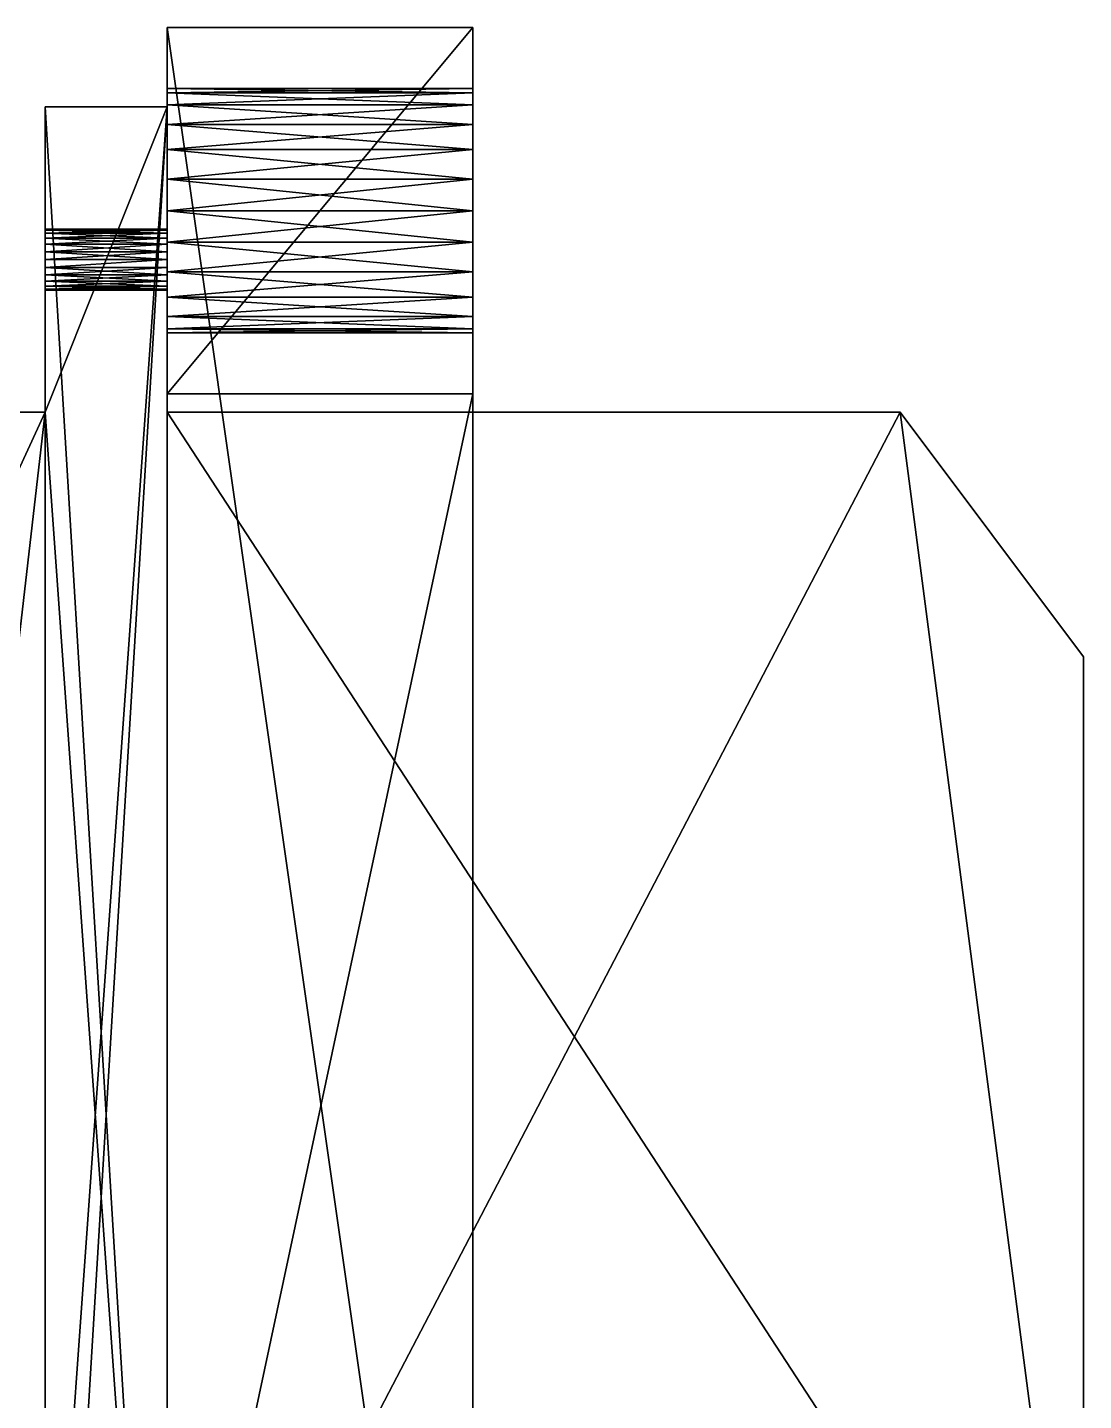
# Model space of a CAD drawing. Extents: x -57 to 38, y -43 to 121.
# Drawn here: x 1.86 to 19.15, y 98.35 to 120.82 of the extents above; entities that cross this region are included whole.
import ezdxf

# ---------------------------------------------------------------- set-up
doc = ezdxf.new("R2010")
doc.units = 0
doc.header["$LTSCALE"] = 25.4
doc.layers.get('0').update_dxf_attribs({"color": 13, "linetype": 'CONTINUOUS'})

# ---------------------------------------------------------------- blocks, each defined once
blk = doc.blocks.new('CELDA_BRAILLE')
at = {"color": 0}
for p, q in [((50.87, 42.492, 15), (50.87, 77.533, 15)), ((50.87, 77.533, 15), (50.87, 77.533)), ((50.87, 77.533), (50.87, 71.533)), ((50.87, 77.533), (55.87, 77.533)), ((50.87, 77.533, 15), (50.87, 77.533)), ((50.87, 77.533, 15), (55.87, 77.533, 15)), ((50.87, 77.533, 15), (55.87, 77.533, 15)), ((50.87, 42.492, 15), (50.87, 77.533, 15)), ((50.87, 77.533), (50.87, 71.533)), ((50.87, 77.533), (55.87, 77.533)), ((55.87, 77.533, 15), (55.87, 77.533)), ((55.87, 42.492, 15), (55.87, 77.533, 15)), ((55.87, 42.492, 15), (55.87, 77.533, 15)), ((55.87, 77.533), (55.87, 71.533)), ((55.87, 77.533, 15), (55.87, 77.533)), ((55.87, 77.533), (55.87, 71.533)), ((50.87, 76.533, 5.001), (55.87, 76.533, 5.001)), ((50.87, 76.533, 5.001), (55.87, 76.533, 5.001)), ((50.87, 76.465, 5.519), (55.87, 76.465, 5.519)), ((50.87, 76.465, 5.519), (55.87, 76.465, 5.519)), ((50.87, 76.465, 4.484), (55.87, 76.465, 4.484)), ((50.87, 76.465, 4.484), (55.87, 76.465, 4.484)), ((50.87, 76.265, 6.001), (55.87, 76.265, 6.001)), ((50.87, 76.265, 4.001), (55.87, 76.265, 4.001)), ((50.87, 76.265, 4.001), (55.87, 76.265, 4.001)), ((50.87, 76.265, 6.001), (55.87, 76.265, 6.001)), ((50.87, 75.947, 3.587), (55.87, 75.947, 3.587)), ((50.87, 75.947, 3.587), (55.87, 75.947, 3.587)), ((50.87, 75.947, 6.416), (55.87, 75.947, 6.416)), ((50.87, 75.947, 6.416), (55.87, 75.947, 6.416)), ((50.87, 75.533, 3.269), (55.87, 75.533, 3.269)), ((50.87, 75.533, 3.269), (55.87, 75.533, 3.269)), ((50.87, 75.533, 6.733), (55.87, 75.533, 6.733)), ((50.87, 75.533, 6.733), (55.87, 75.533, 6.733)), ((50.87, 75.051, 3.069), (55.87, 75.051, 3.069)), ((50.87, 75.051, 3.069), (55.87, 75.051, 3.069)), ((50.87, 75.051, 6.933), (55.87, 75.051, 6.933)), ((50.87, 75.051, 6.933), (55.87, 75.051, 6.933)), ((50.87, 74.533, 3.001), (55.87, 74.533, 3.001)), ((50.87, 74.533, 7.001), (55.87, 74.533, 7.001)), ((50.87, 74.533, 7.001), (55.87, 74.533, 7.001)), ((50.87, 74.533, 3.001), (55.87, 74.533, 3.001)), ((50.87, 74.016, 6.933), (55.87, 74.016, 6.933)), ((50.87, 74.016, 6.933), (55.87, 74.016, 6.933)), ((50.87, 74.016, 3.069), (55.87, 74.016, 3.069)), ((50.87, 74.016, 3.069), (55.87, 74.016, 3.069)), ((50.87, 73.533, 6.733), (55.87, 73.533, 6.733)), ((50.87, 73.533, 6.733), (55.87, 73.533, 6.733)), ((50.87, 73.533, 3.269), (55.87, 73.533, 3.269)), ((50.87, 73.533, 3.269), (55.87, 73.533, 3.269)), ((50.87, 73.119, 6.416), (55.87, 73.119, 6.416)), ((50.87, 73.119, 6.416), (55.87, 73.119, 6.416)), ((50.87, 73.119, 3.587), (55.87, 73.119, 3.587)), ((50.87, 73.119, 3.587), (55.87, 73.119, 3.587)), ((50.87, 72.801, 6.001), (55.87, 72.801, 6.001)), ((50.87, 72.801, 6.001), (55.87, 72.801, 6.001)), ((50.87, 72.801, 4.001), (55.87, 72.801, 4.001)), ((50.87, 72.801, 4.001), (55.87, 72.801, 4.001)), ((50.87, 72.601, 5.519), (55.87, 72.601, 5.519)), ((50.87, 72.601, 4.484), (55.87, 72.601, 4.484)), ((50.87, 72.601, 4.484), (55.87, 72.601, 4.484)), ((50.87, 72.601, 5.519), (55.87, 72.601, 5.519)), ((50.87, 72.533, 5.001), (55.87, 72.533, 5.001)), ((50.87, 72.533, 5.001), (55.87, 72.533, 5.001)), ((50.87, 48.092, 10), (50.87, 71.533, 10)), ((50.87, 71.533, 10), (55.87, 71.533, 10)), ((50.87, 48.092, 10), (50.87, 71.533, 10)), ((50.87, 71.533, 10), (50.87, 71.533)), ((50.87, 71.533, 10), (55.87, 71.533, 10)), ((50.87, 71.533, 10), (50.87, 71.533)), ((50.87, 71.533), (55.87, 71.533)), ((50.87, 71.533), (55.87, 71.533)), ((55.87, 48.092, 10), (55.87, 71.533, 10)), ((55.87, 48.092, 10), (55.87, 71.533, 10)), ((55.87, 71.533, 10), (55.87, 71.533)), ((55.87, 71.533, 10), (55.87, 71.533))]:
    blk.add_line(p, q, dxfattribs=at)
at = {"color": 0, "extrusion": (1, 0, 0)}
for centre in [(74.533, 5.001, 50.87), (74.533, 5.001, 50.87), (74.533, 5.001, 50.87), (74.533, 5.001, 50.87), (74.533, 5.001, 50.87), (74.533, 5.001, 50.87), (74.533, 5.001, 50.87), (74.533, 5.001, 50.87), (74.533, 5.001, 50.87), (74.533, 5.001, 50.87), (74.533, 5.001, 50.87), (74.533, 5.001, 50.87), (74.533, 5.001, 50.87), (74.533, 5.001, 50.87), (74.533, 5.001, 50.87), (74.533, 5.001, 50.87), (74.533, 5.001, 50.87), (74.533, 5.001, 50.87), (74.533, 5.001, 50.87), (74.533, 5.001, 50.87), (74.533, 5.001, 50.87), (74.533, 5.001, 50.87), (74.533, 5.001, 50.87), (74.533, 5.001, 50.87), (74.533, 5.001, 50.87), (74.533, 5.001, 55.87), (74.533, 5.001, 55.87), (74.533, 5.001, 55.87), (74.533, 5.001, 55.87), (74.533, 5.001, 55.87), (74.533, 5.001, 55.87), (74.533, 5.001, 55.87), (74.533, 5.001, 55.87), (74.533, 5.001, 55.87), (74.533, 5.001, 55.87), (74.533, 5.001, 55.87), (74.533, 5.001, 55.87), (74.533, 5.001, 55.87), (74.533, 5.001, 55.87), (74.533, 5.001, 55.87), (74.533, 5.001, 55.87), (74.533, 5.001, 55.87), (74.533, 5.001, 55.87), (74.533, 5.001, 55.87), (74.533, 5.001, 55.87), (74.533, 5.001, 55.87), (74.533, 5.001, 55.87), (74.533, 5.001, 55.87), (74.533, 5.001, 55.87), (74.533, 5.001, 55.87)]:
    blk.add_circle(centre, 2, dxfattribs=at)
at = {"color": 0}
mesh = blk.add_polyface(dxfattribs=at)
corners = [(50.87, 42.492), (50.87, 43.777, 3.586), (50.87, 48.092), (50.87, 43.46, 4), (50.87, 43.26, 4.482), (50.87, 43.192, 5), (50.87, 44.192, 3.268), (50.87, 44.674, 3.068), (50.87, 45.192, 3), (50.87, 45.709, 3.068), (50.87, 46.192, 3.268), (50.87, 46.606, 3.586), (50.87, 46.924, 4), (50.87, 47.123, 4.482), (50.87, 47.192, 5), (50.87, 48.092, 10), (50.87, 42.492, 15), (50.87, 43.26, 5.518), (50.87, 43.46, 6), (50.87, 43.777, 6.414), (50.87, 77.533, 15), (50.87, 44.192, 6.732), (50.87, 44.674, 6.932), (50.87, 45.192, 7), (50.87, 45.709, 6.932), (50.87, 46.192, 6.732), (50.87, 46.606, 6.414), (50.87, 46.924, 6), (50.87, 47.123, 5.518), (50.87, 71.533, 10), (50.87, 72.801, 6.001), (50.87, 72.601, 5.519), (50.87, 71.533), (50.87, 72.533, 5.001), (50.87, 73.119, 6.416), (50.87, 73.533, 6.733), (50.87, 74.016, 6.933), (50.87, 74.533, 7.001), (50.87, 75.051, 6.933), (50.87, 75.533, 6.733), (50.87, 75.947, 6.416), (50.87, 76.265, 6.001), (50.87, 76.465, 5.519), (50.87, 76.533, 5.001), (50.87, 73.119, 3.587), (50.87, 77.533), (50.87, 72.801, 4.001), (50.87, 72.601, 4.484), (50.87, 73.533, 3.269), (50.87, 74.016, 3.069), (50.87, 74.533, 3.001), (50.87, 75.051, 3.069), (50.87, 75.533, 3.269), (50.87, 75.947, 3.587), (50.87, 76.265, 4.001), (50.87, 76.465, 4.484)]
mesh.append_faces([[corners[k] for k in face] for face in [(0, 1, 2), (1, 0, 3), (3, 0, 4), (4, 0, 5), (2, 14, 15), (16, 17, 0), (17, 16, 18), (18, 16, 19), (19, 15, 21), (21, 15, 22), (22, 15, 23), (23, 15, 24), (24, 15, 25), (25, 15, 26), (26, 15, 27), (27, 15, 28), (28, 15, 14), (15, 20, 29), (29, 31, 32), (30, 20, 34), (34, 20, 35), (35, 20, 36), (36, 20, 37), (37, 20, 38), (38, 20, 39), (39, 20, 40), (40, 20, 41), (41, 20, 42), (42, 20, 43), (32, 44, 45), (44, 32, 46), (46, 32, 47), (47, 32, 33), (45, 43, 20)]], dxfattribs={"vtx0": -1, "vtx1": -1, "color": 0})
mesh.append_faces([[corners[k] for k in face] for face in [(19, 16, 15), (29, 20, 30)]], dxfattribs={"vtx0": -1, "vtx1": -1, "vtx2": -1, "color": 0})
mesh.append_faces([[corners[k] for k in face] for face in [(2, 1, 6), (2, 6, 7), (2, 7, 8), (2, 8, 9), (2, 9, 10), (2, 10, 11), (2, 11, 12), (2, 12, 13), (2, 13, 14), (15, 16, 20), (0, 17, 5), (29, 30, 31), (32, 31, 33), (45, 44, 48), (45, 48, 49), (45, 49, 50), (45, 50, 51), (45, 51, 52), (45, 52, 53), (45, 53, 54), (45, 54, 55), (45, 55, 43)]], dxfattribs={"vtx0": -1, "vtx2": -1, "color": 0})
mesh = blk.add_polyface(dxfattribs=at)
corners = [(50.87, 77.533, 15), (55.87, 77.533), (50.87, 77.533), (55.87, 77.533, 15)]
mesh.append_faces([[corners[k] for k in face] for face in [(0, 1, 2), (1, 0, 3)]], dxfattribs={"vtx0": -1, "color": 0})
mesh = blk.add_polyface(dxfattribs=at)
corners = [(55.87, 42.492, 15), (50.87, 77.533, 15), (50.87, 42.492, 15), (55.87, 77.533, 15)]
mesh.append_faces([[corners[k] for k in face] for face in [(0, 1, 2), (1, 0, 3)]], dxfattribs={"vtx0": -1, "color": 0})
mesh = blk.add_polyface(dxfattribs=at)
corners = [(55.87, 77.533), (50.87, 71.533), (50.87, 77.533), (55.87, 71.533)]
mesh.append_faces([[corners[k] for k in face] for face in [(0, 1, 2), (1, 0, 3)]], dxfattribs={"vtx0": -1, "color": 0})
mesh = blk.add_polyface(dxfattribs=at)
corners = [(55.87, 0), (55.87, 0.7, 5), (55.87, 0, 15), (55.87, 0.768, 4.482), (55.87, 0.968, 4), (55.87, 1.286, 3.586), (55.87, 5.6), (55.87, 1.7, 3.268), (55.87, 2.182, 3.068), (55.87, 2.7, 3), (55.87, 3.218, 3.068), (55.87, 3.7, 3.268), (55.87, 4.114, 3.586), (55.87, 4.432, 4), (55.87, 4.632, 4.482), (55.87, 4.7, 5), (55.87, 5.6, 10), (55.87, 35.042, 15), (55.87, 1.286, 6.414), (55.87, 0.968, 6), (55.87, 0.768, 5.518), (55.87, 1.7, 6.732), (55.87, 2.182, 6.932), (55.87, 2.7, 7), (55.87, 3.218, 6.932), (55.87, 3.7, 6.732), (55.87, 4.114, 6.414), (55.87, 4.432, 6), (55.87, 4.632, 5.518), (55.87, 29.042, 10), (55.87, 30.41, 6), (55.87, 30.21, 5.518), (55.87, 30.142, 5), (55.87, 30.727, 6.414), (55.87, 31.142, 6.732), (55.87, 31.624, 6.932), (55.87, 32.142, 7), (55.87, 32.659, 6.932), (55.87, 33.142, 6.732), (55.87, 33.556, 6.414), (55.87, 33.874, 6), (55.87, 34.073, 5.518), (55.87, 34.142, 5), (55.87, 29.042), (55.87, 30.21, 4.482), (55.87, 30.41, 4), (55.87, 30.727, 3.586), (55.87, 31.142, 3.268), (55.87, 31.624, 3.068), (55.87, 48.092), (55.87, 32.142, 3), (55.87, 32.659, 3.068), (55.87, 33.142, 3.268), (55.87, 33.556, 3.586), (55.87, 33.874, 4), (55.87, 34.073, 4.482), (55.87, 43.777, 3.586), (55.87, 43.46, 4), (55.87, 43.26, 4.482), (55.87, 35.042, 30), (55.87, 43.192, 5), (55.87, 42.492, 15), (55.87, 44.192, 3.268), (55.87, 44.674, 3.068), (55.87, 45.192, 3), (55.87, 45.709, 3.068), (55.87, 46.192, 3.268), (55.87, 46.606, 3.586), (55.87, 46.924, 4), (55.87, 47.123, 4.482), (55.87, 47.192, 5), (55.87, 71.533), (55.87, 72.601, 4.484), (55.87, 71.533, 10), (55.87, 72.801, 4.001), (55.87, 73.119, 3.587), (55.87, 77.533), (55.87, 72.533, 5.001), (55.87, 73.533, 3.269), (55.87, 74.016, 3.069), (55.87, 74.533, 3.001), (55.87, 75.051, 3.069), (55.87, 75.533, 3.269), (55.87, 75.947, 3.587), (55.87, 76.265, 4.001), (55.87, 76.465, 4.484), (55.87, 76.533, 5.001), (55.87, 48.092, 10), (55.87, 77.533, 15), (55.87, 43.777, 6.414), (55.87, 43.46, 6), (55.87, 43.26, 5.518), (55.87, 44.192, 6.732), (55.87, 44.674, 6.932), (55.87, 45.192, 7), (55.87, 45.709, 6.932), (55.87, 46.192, 6.732), (55.87, 46.606, 6.414), (55.87, 46.924, 6), (55.87, 47.123, 5.518), (55.87, 72.801, 6.001), (55.87, 72.601, 5.519), (55.87, 73.119, 6.416), (55.87, 73.533, 6.733), (55.87, 74.016, 6.933), (55.87, 74.533, 7.001), (55.87, 75.051, 6.933), (55.87, 75.533, 6.733), (55.87, 75.947, 6.416), (55.87, 76.265, 6.001), (55.87, 76.465, 5.519), (55.87, 42.492, 30)]
mesh.append_faces([[corners[k] for k in face] for face in [(0, 1, 2), (1, 0, 3), (3, 0, 4), (4, 0, 5), (5, 6, 7), (7, 6, 8), (8, 6, 9), (9, 6, 10), (10, 6, 11), (11, 6, 12), (12, 6, 13), (13, 6, 14), (14, 6, 15), (2, 16, 17), (18, 2, 19), (19, 2, 20), (20, 2, 1), (16, 15, 6), (30, 29, 31), (31, 29, 32), (43, 44, 29), (44, 43, 45), (45, 43, 46), (46, 43, 47), (47, 43, 48), (48, 49, 50), (50, 49, 51), (51, 49, 52), (52, 49, 53), (53, 49, 54), (54, 49, 55), (55, 49, 42), (17, 58, 59), (56, 49, 62), (62, 49, 63), (63, 49, 64), (64, 49, 65), (65, 49, 66), (66, 49, 67), (67, 49, 68), (68, 49, 69), (69, 49, 70), (71, 72, 73), (72, 71, 74), (74, 71, 75), (75, 76, 78), (78, 76, 79), (79, 76, 80), (80, 76, 81), (81, 76, 82), (82, 76, 83), (83, 76, 84), (84, 76, 85), (85, 76, 86), (61, 87, 88), (89, 61, 90), (90, 61, 91), (91, 61, 60), (87, 70, 49), (100, 73, 101), (101, 73, 77), (88, 86, 76)]], dxfattribs={"vtx0": -1, "vtx1": -1, "color": 0})
mesh.append_faces([[corners[k] for k in face] for face in [(16, 2, 18), (17, 29, 30), (42, 49, 56), (42, 57, 17), (59, 60, 61), (87, 61, 89), (88, 73, 100)]], dxfattribs={"vtx0": -1, "vtx1": -1, "vtx2": -1, "color": 0})
mesh.append_faces([[corners[k] for k in face] for face in [(5, 0, 6), (16, 18, 21), (16, 21, 22), (16, 22, 23), (16, 23, 24), (16, 24, 25), (16, 25, 26), (16, 26, 27), (16, 27, 28), (16, 28, 15), (17, 16, 29), (17, 30, 33), (17, 33, 34), (17, 34, 35), (17, 35, 36), (17, 36, 37), (17, 37, 38), (17, 38, 39), (17, 39, 40), (17, 40, 41), (17, 41, 42), (48, 43, 49), (29, 44, 32), (42, 56, 57), (17, 57, 58), (59, 58, 60), (75, 71, 76), (73, 72, 77), (87, 89, 92), (87, 92, 93), (87, 93, 94), (87, 94, 95), (87, 95, 96), (87, 96, 97), (87, 97, 98), (87, 98, 99), (87, 99, 70), (88, 87, 73), (88, 100, 102), (88, 102, 103), (88, 103, 104), (88, 104, 105), (88, 105, 106), (88, 106, 107), (88, 107, 108), (88, 108, 109), (88, 109, 110), (88, 110, 86)]], dxfattribs={"vtx0": -1, "vtx2": -1, "color": 0})
mesh.append_faces([[corners[k] for k in face] for face in [(111, 59, 61)]], dxfattribs={"vtx1": -1, "color": 0})
mesh = blk.add_polyface(dxfattribs=at)
corners = [(55.87, 76.465, 5.519), (50.87, 76.533, 5.001), (55.87, 76.533, 5.001), (50.87, 76.465, 5.519)]
mesh.append_faces([[corners[k] for k in face] for face in [(0, 1, 2), (1, 0, 3)]], dxfattribs={"vtx0": -1, "color": 0})
mesh = blk.add_polyface(dxfattribs=at)
corners = [(55.87, 76.533, 5.001), (50.87, 76.465, 4.484), (55.87, 76.465, 4.484), (50.87, 76.533, 5.001)]
mesh.append_faces([[corners[k] for k in face] for face in [(0, 1, 2), (1, 0, 3)]], dxfattribs={"vtx0": -1, "color": 0})
mesh = blk.add_polyface(dxfattribs=at)
corners = [(55.87, 76.265, 6.001), (50.87, 76.465, 5.519), (55.87, 76.465, 5.519), (50.87, 76.265, 6.001)]
mesh.append_faces([[corners[k] for k in face] for face in [(0, 1, 2), (1, 0, 3)]], dxfattribs={"vtx0": -1, "color": 0})
mesh = blk.add_polyface(dxfattribs=at)
corners = [(55.87, 76.465, 4.484), (50.87, 76.265, 4.001), (55.87, 76.265, 4.001), (50.87, 76.465, 4.484)]
mesh.append_faces([[corners[k] for k in face] for face in [(0, 1, 2), (1, 0, 3)]], dxfattribs={"vtx0": -1, "color": 0})
mesh = blk.add_polyface(dxfattribs=at)
corners = [(55.87, 76.265, 4.001), (50.87, 75.947, 3.587), (55.87, 75.947, 3.587), (50.87, 76.265, 4.001)]
mesh.append_faces([[corners[k] for k in face] for face in [(0, 1, 2), (1, 0, 3)]], dxfattribs={"vtx0": -1, "color": 0})
mesh = blk.add_polyface(dxfattribs=at)
corners = [(55.87, 75.947, 6.416), (50.87, 76.265, 6.001), (55.87, 76.265, 6.001), (50.87, 75.947, 6.416)]
mesh.append_faces([[corners[k] for k in face] for face in [(0, 1, 2), (1, 0, 3)]], dxfattribs={"vtx0": -1, "color": 0})
mesh = blk.add_polyface(dxfattribs=at)
corners = [(55.87, 75.533, 3.269), (50.87, 75.947, 3.587), (50.87, 75.533, 3.269), (55.87, 75.947, 3.587)]
mesh.append_faces([[corners[k] for k in face] for face in [(0, 1, 2), (1, 0, 3)]], dxfattribs={"vtx0": -1, "color": 0})
mesh = blk.add_polyface(dxfattribs=at)
corners = [(55.87, 75.947, 6.416), (50.87, 75.533, 6.733), (50.87, 75.947, 6.416), (55.87, 75.533, 6.733)]
mesh.append_faces([[corners[k] for k in face] for face in [(0, 1, 2), (1, 0, 3)]], dxfattribs={"vtx0": -1, "color": 0})
mesh = blk.add_polyface(dxfattribs=at)
corners = [(55.87, 75.051, 3.069), (50.87, 75.533, 3.269), (50.87, 75.051, 3.069), (55.87, 75.533, 3.269)]
mesh.append_faces([[corners[k] for k in face] for face in [(0, 1, 2), (1, 0, 3)]], dxfattribs={"vtx0": -1, "color": 0})
mesh = blk.add_polyface(dxfattribs=at)
corners = [(55.87, 75.533, 6.733), (50.87, 75.051, 6.933), (50.87, 75.533, 6.733), (55.87, 75.051, 6.933)]
mesh.append_faces([[corners[k] for k in face] for face in [(0, 1, 2), (1, 0, 3)]], dxfattribs={"vtx0": -1, "color": 0})
mesh = blk.add_polyface(dxfattribs=at)
corners = [(55.87, 74.533, 3.001), (50.87, 75.051, 3.069), (50.87, 74.533, 3.001), (55.87, 75.051, 3.069)]
mesh.append_faces([[corners[k] for k in face] for face in [(0, 1, 2), (1, 0, 3)]], dxfattribs={"vtx0": -1, "color": 0})
mesh = blk.add_polyface(dxfattribs=at)
corners = [(55.87, 75.051, 6.933), (50.87, 74.533, 7.001), (50.87, 75.051, 6.933), (55.87, 74.533, 7.001)]
mesh.append_faces([[corners[k] for k in face] for face in [(0, 1, 2), (1, 0, 3)]], dxfattribs={"vtx0": -1, "color": 0})
mesh = blk.add_polyface(dxfattribs=at)
corners = [(55.87, 74.533, 7.001), (50.87, 74.016, 6.933), (50.87, 74.533, 7.001), (55.87, 74.016, 6.933)]
mesh.append_faces([[corners[k] for k in face] for face in [(0, 1, 2), (1, 0, 3)]], dxfattribs={"vtx0": -1, "color": 0})
mesh = blk.add_polyface(dxfattribs=at)
corners = [(55.87, 74.016, 3.069), (50.87, 74.533, 3.001), (50.87, 74.016, 3.069), (55.87, 74.533, 3.001)]
mesh.append_faces([[corners[k] for k in face] for face in [(0, 1, 2), (1, 0, 3)]], dxfattribs={"vtx0": -1, "color": 0})
mesh = blk.add_polyface(dxfattribs=at)
corners = [(55.87, 74.016, 6.933), (50.87, 73.533, 6.733), (50.87, 74.016, 6.933), (55.87, 73.533, 6.733)]
mesh.append_faces([[corners[k] for k in face] for face in [(0, 1, 2), (1, 0, 3)]], dxfattribs={"vtx0": -1, "color": 0})
mesh = blk.add_polyface(dxfattribs=at)
corners = [(55.87, 73.533, 3.269), (50.87, 74.016, 3.069), (50.87, 73.533, 3.269), (55.87, 74.016, 3.069)]
mesh.append_faces([[corners[k] for k in face] for face in [(0, 1, 2), (1, 0, 3)]], dxfattribs={"vtx0": -1, "color": 0})
mesh = blk.add_polyface(dxfattribs=at)
corners = [(55.87, 73.533, 6.733), (50.87, 73.119, 6.416), (50.87, 73.533, 6.733), (55.87, 73.119, 6.416)]
mesh.append_faces([[corners[k] for k in face] for face in [(0, 1, 2), (1, 0, 3)]], dxfattribs={"vtx0": -1, "color": 0})
mesh = blk.add_polyface(dxfattribs=at)
corners = [(55.87, 73.119, 3.587), (50.87, 73.533, 3.269), (50.87, 73.119, 3.587), (55.87, 73.533, 3.269)]
mesh.append_faces([[corners[k] for k in face] for face in [(0, 1, 2), (1, 0, 3)]], dxfattribs={"vtx0": -1, "color": 0})
mesh = blk.add_polyface(dxfattribs=at)
corners = [(50.87, 73.119, 6.416), (55.87, 72.801, 6.001), (50.87, 72.801, 6.001), (55.87, 73.119, 6.416)]
mesh.append_faces([[corners[k] for k in face] for face in [(0, 1, 2), (1, 0, 3)]], dxfattribs={"vtx0": -1, "color": 0})
mesh = blk.add_polyface(dxfattribs=at)
corners = [(50.87, 72.801, 4.001), (55.87, 73.119, 3.587), (50.87, 73.119, 3.587), (55.87, 72.801, 4.001)]
mesh.append_faces([[corners[k] for k in face] for face in [(0, 1, 2), (1, 0, 3)]], dxfattribs={"vtx0": -1, "color": 0})
mesh = blk.add_polyface(dxfattribs=at)
corners = [(50.87, 72.801, 6.001), (55.87, 72.601, 5.519), (50.87, 72.601, 5.519), (55.87, 72.801, 6.001)]
mesh.append_faces([[corners[k] for k in face] for face in [(0, 1, 2), (1, 0, 3)]], dxfattribs={"vtx0": -1, "color": 0})
mesh = blk.add_polyface(dxfattribs=at)
corners = [(50.87, 72.601, 4.484), (55.87, 72.801, 4.001), (50.87, 72.801, 4.001), (55.87, 72.601, 4.484)]
mesh.append_faces([[corners[k] for k in face] for face in [(0, 1, 2), (1, 0, 3)]], dxfattribs={"vtx0": -1, "color": 0})
mesh = blk.add_polyface(dxfattribs=at)
corners = [(50.87, 72.533, 5.001), (55.87, 72.601, 4.484), (50.87, 72.601, 4.484), (55.87, 72.533, 5.001)]
mesh.append_faces([[corners[k] for k in face] for face in [(0, 1, 2), (1, 0, 3)]], dxfattribs={"vtx0": -1, "color": 0})
mesh = blk.add_polyface(dxfattribs=at)
corners = [(50.87, 72.601, 5.519), (55.87, 72.533, 5.001), (50.87, 72.533, 5.001), (55.87, 72.601, 5.519)]
mesh.append_faces([[corners[k] for k in face] for face in [(0, 1, 2), (1, 0, 3)]], dxfattribs={"vtx0": -1, "color": 0})
mesh = blk.add_polyface(dxfattribs=at)
corners = [(55.87, 71.533, 10), (50.87, 48.092, 10), (50.87, 71.533, 10), (55.87, 48.092, 10)]
mesh.append_faces([[corners[k] for k in face] for face in [(0, 1, 2), (1, 0, 3)]], dxfattribs={"vtx0": -1, "color": 0})
mesh = blk.add_polyface(dxfattribs=at)
corners = [(55.87, 71.533, 10), (50.87, 71.533), (55.87, 71.533), (50.87, 71.533, 10)]
mesh.append_faces([[corners[k] for k in face] for face in [(0, 1, 2), (1, 0, 3)]], dxfattribs={"vtx0": -1, "color": 0})

msp = doc.modelspace()

# ---------------------------------------------------------------- linework, layer by layer
at = {"color": 0}
for p, q in [((4.153, 119.525, -10.5), (2.153, 119.525, -10.5)), ((2.153, 114.525, -10.5), (2.153, 119.525, -10.5)), ((2.153, 114.525, -22), (2.153, 119.525, -22)), ((2.153, 119.525, -22), (4.153, 119.525, -22)), ((2.153, 114.525, -10.5), (2.153, 119.525, -10.5)), ((2.153, 119.525, -10.5), (2.153, 119.525, -22)), ((2.153, 114.525, -22), (2.153, 119.525, -22)), ((4.153, 119.525, -10.5), (2.153, 119.525, -10.5)), ((2.153, 119.525, -22), (4.153, 119.525, -22)), ((2.153, 119.525, -10.5), (2.153, 119.525, -22)), ((4.153, 114.525, -22), (4.153, 119.525, -22)), ((4.153, 119.525, -22), (4.153, 119.525, -10.5)), ((4.153, 114.525, -10.5), (4.153, 119.525, -10.5)), ((4.153, 114.525, -10.5), (4.153, 119.525, -10.5)), ((4.153, 114.525, -22), (4.153, 119.525, -22)), ((4.153, 119.525, -22), (4.153, 119.525, -10.5)), ((4.153, 117.525, -16.25), (2.153, 117.525, -16.25)), ((4.153, 117.525, -16.25), (2.153, 117.525, -16.25)), ((4.153, 117.508, -16.379), (2.153, 117.508, -16.379)), ((4.153, 117.508, -16.121), (2.153, 117.508, -16.121)), ((4.153, 117.508, -16.379), (2.153, 117.508, -16.379)), ((4.153, 117.508, -16.121), (2.153, 117.508, -16.121)), ((4.153, 117.458, -16), (2.153, 117.458, -16)), ((4.153, 117.458, -16.5), (2.153, 117.458, -16.5)), ((4.153, 117.458, -16.5), (2.153, 117.458, -16.5)), ((4.153, 117.458, -16), (2.153, 117.458, -16)), ((4.153, 117.378, -16.604), (2.153, 117.378, -16.604)), ((4.153, 117.378, -16.604), (2.153, 117.378, -16.604)), ((4.153, 117.378, -15.896), (2.153, 117.378, -15.896)), ((4.153, 117.378, -15.896), (2.153, 117.378, -15.896)), ((4.153, 117.275, -16.683), (2.153, 117.275, -16.683)), ((4.153, 117.275, -16.683), (2.153, 117.275, -16.683)), ((4.153, 117.275, -15.817), (2.153, 117.275, -15.817)), ((4.153, 117.275, -15.817), (2.153, 117.275, -15.817)), ((4.153, 117.154, -16.733), (2.153, 117.154, -16.733)), ((4.153, 117.154, -16.733), (2.153, 117.154, -16.733)), ((4.153, 117.154, -15.767), (2.153, 117.154, -15.767)), ((4.153, 117.154, -15.767), (2.153, 117.154, -15.767)), ((4.153, 117.025, -16.75), (2.153, 117.025, -16.75)), ((4.153, 117.025, -15.75), (2.153, 117.025, -15.75)), ((4.153, 117.025, -15.75), (2.153, 117.025, -15.75)), ((4.153, 117.025, -16.75), (2.153, 117.025, -16.75)), ((4.153, 116.896, -15.767), (2.153, 116.896, -15.767)), ((4.153, 116.896, -16.733), (2.153, 116.896, -16.733)), ((4.153, 116.896, -16.733), (2.153, 116.896, -16.733)), ((4.153, 116.896, -15.767), (2.153, 116.896, -15.767)), ((4.153, 116.775, -15.817), (2.153, 116.775, -15.817)), ((4.153, 116.775, -16.683), (2.153, 116.775, -16.683)), ((4.153, 116.775, -16.683), (2.153, 116.775, -16.683)), ((4.153, 116.775, -15.817), (2.153, 116.775, -15.817)), ((4.153, 116.671, -16.604), (2.153, 116.671, -16.604)), ((4.153, 116.671, -15.896), (2.153, 116.671, -15.896)), ((4.153, 116.671, -15.896), (2.153, 116.671, -15.896)), ((4.153, 116.671, -16.604), (2.153, 116.671, -16.604)), ((4.153, 116.592, -16.5), (2.153, 116.592, -16.5)), ((4.153, 116.592, -16.5), (2.153, 116.592, -16.5)), ((4.153, 116.592, -16), (2.153, 116.592, -16)), ((4.153, 116.592, -16), (2.153, 116.592, -16)), ((4.153, 116.542, -16.379), (2.153, 116.542, -16.379)), ((4.153, 116.542, -16.379), (2.153, 116.542, -16.379)), ((4.153, 116.542, -16.121), (2.153, 116.542, -16.121)), ((4.153, 116.542, -16.121), (2.153, 116.542, -16.121)), ((4.153, 116.525, -16.25), (2.153, 116.525, -16.25)), ((4.153, 116.525, -16.25), (2.153, 116.525, -16.25)), ((2.153, 114.525, -10.5), (-0.497, 114.525, -10.5)), ((-0.497, 114.525, -22), (2.153, 114.525, -22)), ((2.153, 114.525, -10.5), (-0.497, 114.525, -10.5)), ((-0.497, 114.525, -22), (2.153, 114.525, -22)), ((2.153, 114.525, -10.5), (2.153, 114.525, -22)), ((2.153, 114.525, -10.5), (2.153, 114.525, -22)), ((4.153, 114.525, -22), (4.153, 114.525, -10.5)), ((16.153, 114.525, -10.5), (4.153, 114.525, -10.5)), ((4.153, 114.525, -22), (16.153, 114.525, -22)), ((4.153, 114.525, -22), (16.153, 114.525, -22)), ((4.153, 114.525, -22), (4.153, 114.525, -10.5)), ((16.153, 114.525, -10.5), (4.153, 114.525, -10.5)), ((16.153, 114.525, -10.5), (19.153, 110.525, -10.5)), ((16.153, 114.525, -10.5), (19.153, 110.525, -10.5)), ((16.153, 114.525, -22), (19.153, 110.525, -22)), ((16.153, 114.525, -10.5), (16.153, 114.525, -22)), ((16.153, 114.525, -22), (19.153, 110.525, -22)), ((16.153, 114.525, -10.5), (16.153, 114.525, -22)), ((19.153, 110.525, -10.5), (19.153, 91.525, -10.5)), ((19.153, 110.525, -10.5), (19.153, 110.525, -22)), ((19.153, 110.525, -22), (19.153, 91.525, -22)), ((19.153, 110.525, -22), (19.153, 91.525, -22)), ((19.153, 110.525, -10.5), (19.153, 110.525, -22)), ((19.153, 110.525, -10.5), (19.153, 91.525, -10.5))]:
    msp.add_line(p, q, dxfattribs=at)
at = {"color": 250, "extrusion": (-1, -8.61594e-28, -1.80478e-13)}
msp.add_circle((-117.025, -16.25, -4.153), 0.5, dxfattribs=at)
msp.add_circle((-117.025, -16.25, -4.153), 0.5, dxfattribs=at)
msp.add_circle((-117.025, -16.25, -4.153), 0.5, dxfattribs=at)
msp.add_circle((-117.025, -16.25, -4.153), 0.5, dxfattribs=at)
msp.add_circle((-117.025, -16.25, -4.153), 0.5, dxfattribs=at)
msp.add_circle((-117.025, -16.25, -4.153), 0.5, dxfattribs=at)
msp.add_circle((-117.025, -16.25, -4.153), 0.5, dxfattribs=at)
msp.add_circle((-117.025, -16.25, -4.153), 0.5, dxfattribs=at)
msp.add_circle((-117.025, -16.25, -4.153), 0.5, dxfattribs=at)
msp.add_circle((-117.025, -16.25, -4.153), 0.5, dxfattribs=at)
msp.add_circle((-117.025, -16.25, -4.153), 0.5, dxfattribs=at)
msp.add_circle((-117.025, -16.25, -4.153), 0.5, dxfattribs=at)
msp.add_circle((-117.025, -16.25, -4.153), 0.5, dxfattribs=at)
msp.add_circle((-117.025, -16.25, -4.153), 0.5, dxfattribs=at)
msp.add_circle((-117.025, -16.25, -4.153), 0.5, dxfattribs=at)
msp.add_circle((-117.025, -16.25, -4.153), 0.5, dxfattribs=at)
msp.add_circle((-117.025, -16.25, -4.153), 0.5, dxfattribs=at)
msp.add_circle((-117.025, -16.25, -4.153), 0.5, dxfattribs=at)
msp.add_circle((-117.025, -16.25, -4.153), 0.5, dxfattribs=at)
msp.add_circle((-117.025, -16.25, -4.153), 0.5, dxfattribs=at)
msp.add_circle((-117.025, -16.25, -4.153), 0.5, dxfattribs=at)
msp.add_circle((-117.025, -16.25, -4.153), 0.5, dxfattribs=at)
msp.add_circle((-117.025, -16.25, -4.153), 0.5, dxfattribs=at)
msp.add_circle((-117.025, -16.25, -4.153), 0.5, dxfattribs=at)
msp.add_circle((-117.025, -16.25, -4.153), 0.5, dxfattribs=at)
at = {"color": 250, "extrusion": (-1, 0, 0)}
msp.add_arc((-117.025, -16.25, -2.153), 0.5, 90, 270, dxfattribs=at)
msp.add_arc((-117.025, -16.25, -2.153), 0.5, 90, 270, dxfattribs=at)
msp.add_arc((-117.025, -16.25, -2.153), 0.5, 90, 270, dxfattribs=at)
msp.add_arc((-117.025, -16.25, -2.153), 0.5, 90, 270, dxfattribs=at)
msp.add_arc((-117.025, -16.25, -2.153), 0.5, 90, 270, dxfattribs=at)
msp.add_arc((-117.025, -16.25, -2.153), 0.5, 90, 270, dxfattribs=at)
msp.add_arc((-117.025, -16.25, -2.153), 0.5, 90, 270, dxfattribs=at)
msp.add_arc((-117.025, -16.25, -2.153), 0.5, 90, 270, dxfattribs=at)
msp.add_arc((-117.025, -16.25, -2.153), 0.5, 90, 270, dxfattribs=at)
msp.add_arc((-117.025, -16.25, -2.153), 0.5, 90, 270, dxfattribs=at)
msp.add_arc((-117.025, -16.25, -2.153), 0.5, 90, 270, dxfattribs=at)
msp.add_arc((-117.025, -16.25, -2.153), 0.5, 90, 270, dxfattribs=at)
msp.add_arc((-117.025, -16.25, -2.153), 0.5, 90, 270, dxfattribs=at)
at = {"color": 250, "extrusion": (-1, 8.61594e-28, 1.80478e-13)}
msp.add_arc((-117.025, -16.25, -2.153), 0.5, 270, 90, dxfattribs=at)
msp.add_arc((-117.025, -16.25, -2.153), 0.5, 270, 90, dxfattribs=at)
msp.add_arc((-117.025, -16.25, -2.153), 0.5, 270, 90, dxfattribs=at)
msp.add_arc((-117.025, -16.25, -2.153), 0.5, 270, 90, dxfattribs=at)
msp.add_arc((-117.025, -16.25, -2.153), 0.5, 270, 90, dxfattribs=at)
msp.add_arc((-117.025, -16.25, -2.153), 0.5, 270, 90, dxfattribs=at)
msp.add_arc((-117.025, -16.25, -2.153), 0.5, 270, 90, dxfattribs=at)
msp.add_arc((-117.025, -16.25, -2.153), 0.5, 270, 90, dxfattribs=at)
msp.add_arc((-117.025, -16.25, -2.153), 0.5, 270, 90, dxfattribs=at)
msp.add_arc((-117.025, -16.25, -2.153), 0.5, 270, 90, dxfattribs=at)
msp.add_arc((-117.025, -16.25, -2.153), 0.5, 270, 90, dxfattribs=at)
msp.add_arc((-117.025, -16.25, -2.153), 0.5, 270, 90, dxfattribs=at)
msp.add_arc((-117.025, -16.25, -2.153), 0.5, 270, 90, dxfattribs=at)
msp.add_arc((-117.025, -16.25, -2.153), 0.5, 270, 90, dxfattribs=at)

# ---------------------------------------------------------------- block references
at = {"color": 0}
msp.add_blockref('CELDA_BRAILLE', (-46.717, 43.292, -22), dxfattribs=at)

# ---------------------------------------------------------------- meshes
at = {"color": 250}
mesh = msp.add_polyface(dxfattribs=at)
corners = [(19.153, 91.525, -10.5), (4.153, 114.525, -10.5), (4.153, 91.525, -10.5), (16.153, 114.525, -10.5), (19.153, 110.525, -10.5), (4.153, 86.525, -10.5), (2.153, 91.525, -10.5), (2.153, 86.525, -10.5), (2.153, 114.525, -10.5), (2.153, 119.525, -10.5), (4.153, 119.525, -10.5), (-0.497, 108.775, -10.5), (-0.497, 91.525, -10.5), (-0.497, 114.525, -10.5)]
mesh.append_faces([[corners[k] for k in face] for face in [(3, 0, 4), (5, 6, 7), (6, 11, 12)]], dxfattribs={"vtx0": -1, "color": 250})
mesh.append_faces([[corners[k] for k in face] for face in [(0, 1, 2), (1, 0, 3), (8, 5, 9), (9, 5, 10), (10, 2, 1), (11, 6, 13), (13, 6, 8)]], dxfattribs={"vtx0": -1, "vtx1": -1, "color": 250})
mesh.append_faces([[corners[k] for k in face] for face in [(6, 5, 8)]], dxfattribs={"vtx0": -1, "vtx1": -1, "vtx2": -1, "color": 250})
mesh.append_faces([[corners[k] for k in face] for face in [(10, 5, 2)]], dxfattribs={"vtx0": -1, "vtx2": -1, "color": 250})
mesh = msp.add_polyface(dxfattribs=at)
corners = [(16.153, 114.525, -22), (4.153, 91.525, -22), (4.153, 114.525, -22), (19.153, 91.525, -22), (19.153, 110.525, -22), (4.153, 119.525, -22), (2.153, 114.525, -22), (2.153, 119.525, -22), (2.153, 91.525, -22), (2.153, 86.525, -22), (4.153, 86.525, -22), (-0.497, 108.775, -22), (-0.497, 114.525, -22), (-0.497, 91.525, -22)]
mesh.append_faces([[corners[k] for k in face] for face in [(3, 0, 4), (5, 6, 7), (6, 11, 12)]], dxfattribs={"vtx0": -1, "color": 250})
mesh.append_faces([[corners[k] for k in face] for face in [(0, 1, 2), (1, 0, 3), (8, 5, 9), (9, 5, 10), (10, 2, 1), (11, 6, 13), (13, 6, 8)]], dxfattribs={"vtx0": -1, "vtx1": -1, "color": 250})
mesh.append_faces([[corners[k] for k in face] for face in [(6, 5, 8)]], dxfattribs={"vtx0": -1, "vtx1": -1, "vtx2": -1, "color": 250})
mesh.append_faces([[corners[k] for k in face] for face in [(10, 5, 2)]], dxfattribs={"vtx0": -1, "vtx2": -1, "color": 250})
mesh = msp.add_polyface(dxfattribs=at)
corners = [(2.153, 114.525, -10.5), (2.153, 116.542, -16.121), (2.153, 116.525, -16.25), (2.153, 116.592, -16), (2.153, 119.525, -10.5), (2.153, 116.671, -15.896), (2.153, 116.775, -15.817), (2.153, 116.896, -15.767), (2.153, 117.025, -15.75), (2.153, 117.154, -15.767), (2.153, 117.275, -15.817), (2.153, 117.378, -15.896), (2.153, 117.458, -16), (2.153, 117.508, -16.121), (2.153, 117.525, -16.25), (2.153, 119.525, -22), (2.153, 114.525, -22), (2.153, 116.592, -16.5), (2.153, 116.542, -16.379), (2.153, 116.671, -16.604), (2.153, 116.775, -16.683), (2.153, 116.896, -16.733), (2.153, 117.025, -16.75), (2.153, 117.154, -16.733), (2.153, 117.275, -16.683), (2.153, 117.378, -16.604), (2.153, 117.458, -16.5), (2.153, 117.508, -16.379)]
mesh.append_faces([[corners[k] for k in face] for face in [(1, 0, 3), (3, 4, 5), (5, 4, 6), (6, 4, 7), (7, 4, 8), (8, 4, 9), (9, 4, 10), (10, 4, 11), (11, 4, 12), (12, 4, 13), (13, 4, 14), (16, 17, 15), (17, 16, 18), (18, 0, 2)]], dxfattribs={"vtx0": -1, "vtx1": -1, "color": 250})
mesh.append_faces([[corners[k] for k in face] for face in [(0, 1, 2), (3, 0, 4), (14, 4, 15), (18, 16, 0), (15, 17, 19), (15, 19, 20), (15, 20, 21), (15, 21, 22), (15, 22, 23), (15, 23, 24), (15, 24, 25), (15, 25, 26), (15, 26, 27), (15, 27, 14)]], dxfattribs={"vtx0": -1, "vtx2": -1, "color": 250})
mesh = msp.add_polyface(dxfattribs=at)
corners = [(2.153, 119.525, -10.5), (4.153, 119.525, -22), (2.153, 119.525, -22), (4.153, 119.525, -10.5)]
mesh.append_faces([[corners[k] for k in face] for face in [(0, 1, 2), (1, 0, 3)]], dxfattribs={"vtx0": -1, "color": 250})
mesh = msp.add_polyface(dxfattribs=at)
corners = [(4.153, 114.525, -22), (4.153, 116.542, -16.379), (4.153, 114.525, -10.5), (4.153, 116.592, -16.5), (4.153, 119.525, -22), (4.153, 116.525, -16.25), (4.153, 116.671, -16.604), (4.153, 116.775, -16.683), (4.153, 116.896, -16.733), (4.153, 117.025, -16.75), (4.153, 117.154, -16.733), (4.153, 117.275, -16.683), (4.153, 117.378, -16.604), (4.153, 117.458, -16.5), (4.153, 117.508, -16.379), (4.153, 117.525, -16.25), (4.153, 116.592, -16), (4.153, 119.525, -10.5), (4.153, 116.542, -16.121), (4.153, 116.671, -15.896), (4.153, 116.775, -15.817), (4.153, 116.896, -15.767), (4.153, 117.025, -15.75), (4.153, 117.154, -15.767), (4.153, 117.275, -15.817), (4.153, 117.378, -15.896), (4.153, 117.458, -16), (4.153, 117.508, -16.121)]
mesh.append_faces([[corners[k] for k in face] for face in [(0, 1, 2), (1, 0, 3), (3, 4, 6), (6, 4, 7), (7, 4, 8), (8, 4, 9), (9, 4, 10), (10, 4, 11), (11, 4, 12), (12, 4, 13), (13, 4, 14), (14, 4, 15), (2, 16, 17), (16, 2, 18), (18, 2, 5), (17, 15, 4)]], dxfattribs={"vtx0": -1, "vtx1": -1, "color": 250})
mesh.append_faces([[corners[k] for k in face] for face in [(3, 0, 4), (2, 1, 5), (17, 16, 19), (17, 19, 20), (17, 20, 21), (17, 21, 22), (17, 22, 23), (17, 23, 24), (17, 24, 25), (17, 25, 26), (17, 26, 27), (17, 27, 15)]], dxfattribs={"vtx0": -1, "vtx2": -1, "color": 250})
mesh = msp.add_polyface(dxfattribs=at)
corners = [(4.153, 117.525, -16.25), (2.153, 117.508, -16.379), (4.153, 117.508, -16.379), (2.153, 117.525, -16.25)]
mesh.append_faces([[corners[k] for k in face] for face in [(0, 1, 2), (1, 0, 3)]], dxfattribs={"vtx0": -1, "color": 250})
mesh = msp.add_polyface(dxfattribs=at)
corners = [(4.153, 117.508, -16.121), (2.153, 117.525, -16.25), (4.153, 117.525, -16.25), (2.153, 117.508, -16.121)]
mesh.append_faces([[corners[k] for k in face] for face in [(0, 1, 2), (1, 0, 3)]], dxfattribs={"vtx0": -1, "color": 250})
mesh = msp.add_polyface(dxfattribs=at)
corners = [(4.153, 117.458, -16), (2.153, 117.508, -16.121), (4.153, 117.508, -16.121), (2.153, 117.458, -16)]
mesh.append_faces([[corners[k] for k in face] for face in [(0, 1, 2), (1, 0, 3)]], dxfattribs={"vtx0": -1, "color": 250})
mesh = msp.add_polyface(dxfattribs=at)
corners = [(4.153, 117.508, -16.379), (2.153, 117.458, -16.5), (4.153, 117.458, -16.5), (2.153, 117.508, -16.379)]
mesh.append_faces([[corners[k] for k in face] for face in [(0, 1, 2), (1, 0, 3)]], dxfattribs={"vtx0": -1, "color": 250})
mesh = msp.add_polyface(dxfattribs=at)
corners = [(4.153, 117.378, -16.604), (2.153, 117.458, -16.5), (2.153, 117.378, -16.604), (4.153, 117.458, -16.5)]
mesh.append_faces([[corners[k] for k in face] for face in [(0, 1, 2), (1, 0, 3)]], dxfattribs={"vtx0": -1, "color": 250})
mesh = msp.add_polyface(dxfattribs=at)
corners = [(4.153, 117.458, -16), (2.153, 117.378, -15.896), (2.153, 117.458, -16), (4.153, 117.378, -15.896)]
mesh.append_faces([[corners[k] for k in face] for face in [(0, 1, 2), (1, 0, 3)]], dxfattribs={"vtx0": -1, "color": 250})
mesh = msp.add_polyface(dxfattribs=at)
corners = [(4.153, 117.275, -16.683), (2.153, 117.378, -16.604), (2.153, 117.275, -16.683), (4.153, 117.378, -16.604)]
mesh.append_faces([[corners[k] for k in face] for face in [(0, 1, 2), (1, 0, 3)]], dxfattribs={"vtx0": -1, "color": 250})
mesh = msp.add_polyface(dxfattribs=at)
corners = [(4.153, 117.378, -15.896), (2.153, 117.275, -15.817), (2.153, 117.378, -15.896), (4.153, 117.275, -15.817)]
mesh.append_faces([[corners[k] for k in face] for face in [(0, 1, 2), (1, 0, 3)]], dxfattribs={"vtx0": -1, "color": 250})
mesh = msp.add_polyface(dxfattribs=at)
corners = [(4.153, 117.154, -16.733), (2.153, 117.275, -16.683), (2.153, 117.154, -16.733), (4.153, 117.275, -16.683)]
mesh.append_faces([[corners[k] for k in face] for face in [(0, 1, 2), (1, 0, 3)]], dxfattribs={"vtx0": -1, "color": 250})
mesh = msp.add_polyface(dxfattribs=at)
corners = [(4.153, 117.275, -15.817), (2.153, 117.154, -15.767), (2.153, 117.275, -15.817), (4.153, 117.154, -15.767)]
mesh.append_faces([[corners[k] for k in face] for face in [(0, 1, 2), (1, 0, 3)]], dxfattribs={"vtx0": -1, "color": 250})
mesh = msp.add_polyface(dxfattribs=at)
corners = [(4.153, 117.025, -16.75), (2.153, 117.154, -16.733), (2.153, 117.025, -16.75), (4.153, 117.154, -16.733)]
mesh.append_faces([[corners[k] for k in face] for face in [(0, 1, 2), (1, 0, 3)]], dxfattribs={"vtx0": -1, "color": 250})
mesh = msp.add_polyface(dxfattribs=at)
corners = [(4.153, 117.154, -15.767), (2.153, 117.025, -15.75), (2.153, 117.154, -15.767), (4.153, 117.025, -15.75)]
mesh.append_faces([[corners[k] for k in face] for face in [(0, 1, 2), (1, 0, 3)]], dxfattribs={"vtx0": -1, "color": 250})
mesh = msp.add_polyface(dxfattribs=at)
corners = [(4.153, 117.025, -15.75), (2.153, 116.896, -15.767), (2.153, 117.025, -15.75), (4.153, 116.896, -15.767)]
mesh.append_faces([[corners[k] for k in face] for face in [(0, 1, 2), (1, 0, 3)]], dxfattribs={"vtx0": -1, "color": 250})
mesh = msp.add_polyface(dxfattribs=at)
corners = [(2.153, 116.896, -16.733), (4.153, 117.025, -16.75), (2.153, 117.025, -16.75), (4.153, 116.896, -16.733)]
mesh.append_faces([[corners[k] for k in face] for face in [(0, 1, 2), (1, 0, 3)]], dxfattribs={"vtx0": -1, "color": 250})
mesh = msp.add_polyface(dxfattribs=at)
corners = [(4.153, 116.775, -16.683), (2.153, 116.896, -16.733), (2.153, 116.775, -16.683), (4.153, 116.896, -16.733)]
mesh.append_faces([[corners[k] for k in face] for face in [(0, 1, 2), (1, 0, 3)]], dxfattribs={"vtx0": -1, "color": 250})
mesh = msp.add_polyface(dxfattribs=at)
corners = [(4.153, 116.896, -15.767), (2.153, 116.775, -15.817), (2.153, 116.896, -15.767), (4.153, 116.775, -15.817)]
mesh.append_faces([[corners[k] for k in face] for face in [(0, 1, 2), (1, 0, 3)]], dxfattribs={"vtx0": -1, "color": 250})
mesh = msp.add_polyface(dxfattribs=at)
corners = [(4.153, 116.775, -15.817), (2.153, 116.671, -15.896), (2.153, 116.775, -15.817), (4.153, 116.671, -15.896)]
mesh.append_faces([[corners[k] for k in face] for face in [(0, 1, 2), (1, 0, 3)]], dxfattribs={"vtx0": -1, "color": 250})
mesh = msp.add_polyface(dxfattribs=at)
corners = [(4.153, 116.671, -16.604), (2.153, 116.775, -16.683), (2.153, 116.671, -16.604), (4.153, 116.775, -16.683)]
mesh.append_faces([[corners[k] for k in face] for face in [(0, 1, 2), (1, 0, 3)]], dxfattribs={"vtx0": -1, "color": 250})
mesh = msp.add_polyface(dxfattribs=at)
corners = [(2.153, 116.592, -16.5), (4.153, 116.671, -16.604), (2.153, 116.671, -16.604), (4.153, 116.592, -16.5)]
mesh.append_faces([[corners[k] for k in face] for face in [(0, 1, 2), (1, 0, 3)]], dxfattribs={"vtx0": -1, "color": 250})
mesh = msp.add_polyface(dxfattribs=at)
corners = [(2.153, 116.671, -15.896), (4.153, 116.592, -16), (2.153, 116.592, -16), (4.153, 116.671, -15.896)]
mesh.append_faces([[corners[k] for k in face] for face in [(0, 1, 2), (1, 0, 3)]], dxfattribs={"vtx0": -1, "color": 250})
mesh = msp.add_polyface(dxfattribs=at)
corners = [(2.153, 116.542, -16.379), (4.153, 116.592, -16.5), (2.153, 116.592, -16.5), (4.153, 116.542, -16.379)]
mesh.append_faces([[corners[k] for k in face] for face in [(0, 1, 2), (1, 0, 3)]], dxfattribs={"vtx0": -1, "color": 250})
mesh = msp.add_polyface(dxfattribs=at)
corners = [(2.153, 116.592, -16), (4.153, 116.542, -16.121), (2.153, 116.542, -16.121), (4.153, 116.592, -16)]
mesh.append_faces([[corners[k] for k in face] for face in [(0, 1, 2), (1, 0, 3)]], dxfattribs={"vtx0": -1, "color": 250})
mesh = msp.add_polyface(dxfattribs=at)
corners = [(2.153, 116.525, -16.25), (4.153, 116.542, -16.379), (2.153, 116.542, -16.379), (4.153, 116.525, -16.25)]
mesh.append_faces([[corners[k] for k in face] for face in [(0, 1, 2), (1, 0, 3)]], dxfattribs={"vtx0": -1, "color": 250})
mesh = msp.add_polyface(dxfattribs=at)
corners = [(2.153, 116.542, -16.121), (4.153, 116.525, -16.25), (2.153, 116.525, -16.25), (4.153, 116.542, -16.121)]
mesh.append_faces([[corners[k] for k in face] for face in [(0, 1, 2), (1, 0, 3)]], dxfattribs={"vtx0": -1, "color": 250})
mesh = msp.add_polyface(dxfattribs=at)
corners = [(-0.497, 114.525, -16.25), (2.153, 114.525, -22), (-0.497, 114.525, -22), (2.153, 114.525, -10.5), (-0.497, 114.525, -10.5)]
mesh.append_faces([[corners[k] for k in face] for face in [(0, 1, 2), (3, 0, 4)]], dxfattribs={"vtx0": -1, "color": 250})
mesh.append_faces([[corners[k] for k in face] for face in [(1, 0, 3)]], dxfattribs={"vtx0": -1, "vtx1": -1, "color": 250})
mesh = msp.add_polyface(dxfattribs=at)
corners = [(4.153, 114.525, -10.5), (16.153, 114.525, -22), (4.153, 114.525, -22), (16.153, 114.525, -10.5)]
mesh.append_faces([[corners[k] for k in face] for face in [(0, 1, 2), (1, 0, 3)]], dxfattribs={"vtx0": -1, "color": 250})
mesh = msp.add_polyface(dxfattribs=at)
corners = [(16.153, 114.525, -22), (19.153, 110.525, -10.5), (19.153, 110.525, -22), (16.153, 114.525, -10.5)]
mesh.append_faces([[corners[k] for k in face] for face in [(0, 1, 2), (1, 0, 3)]], dxfattribs={"vtx0": -1, "color": 250})
mesh = msp.add_polyface(dxfattribs=at)
corners = [(19.153, 110.525, -22), (19.153, 91.525, -10.5), (19.153, 91.525, -22), (19.153, 110.525, -10.5)]
mesh.append_faces([[corners[k] for k in face] for face in [(0, 1, 2), (1, 0, 3)]], dxfattribs={"vtx0": -1, "color": 250})

doc.saveas('drawing.dxf')
